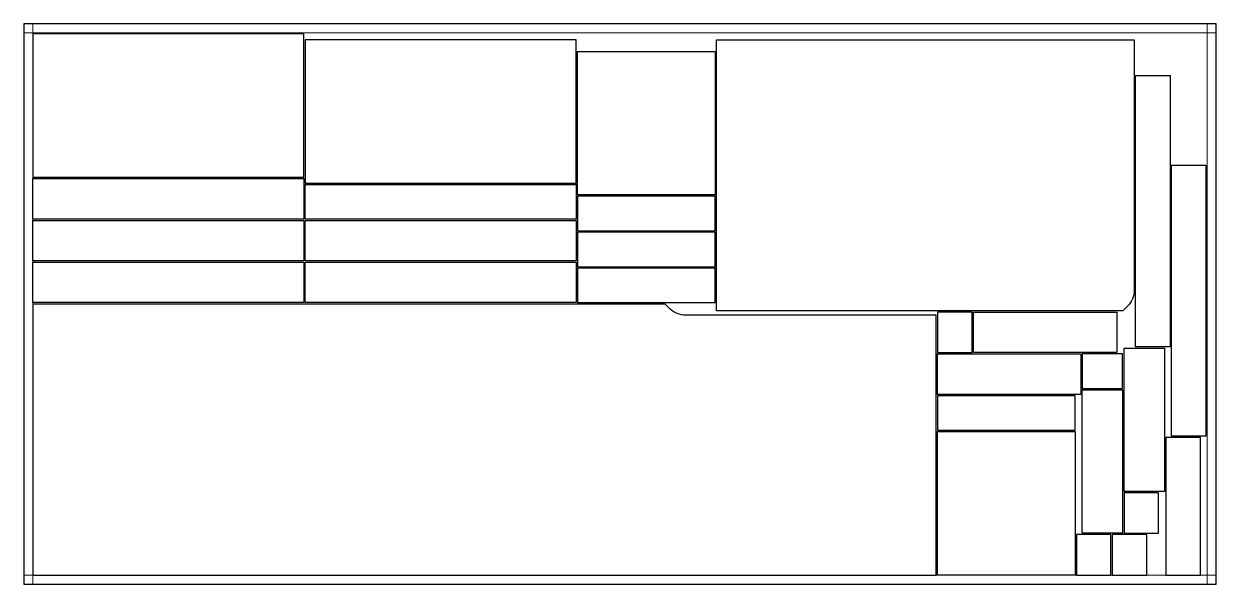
# Model space of a CAD drawing. Extents: x 0 to 2640, y 0 to 1240.
import ezdxf

# ---------------------------------------------------------------- set-up
doc = ezdxf.new("R2010")
doc.units = 0
doc.layers.add('Intestazione', color=7, linetype='CONTINUOUS', lineweight=0)
doc.layers.add('PerimetroLastra', color=7, linetype='CONTINUOUS')
doc.layers.add('Rohkante', color=7, linetype='CONTINUOUS')

msp = doc.modelspace()

# ---------------------------------------------------------------- linework, layer by layer
at = {"layer": 'Intestazione'}
for p, q in [((0, 1220), (2640, 1220)), ((20, 0), (20, 1240)), ((2620, 0), (2620, 1240)), ((0, 20), (2640, 20))]:
    msp.add_line(p, q, dxfattribs=at)
at = {"layer": 'PerimetroLastra'}
msp.add_lwpolyline([(0, 0), (2640, 0), (2640, 1240), (0, 1240)], close=True, dxfattribs=at)
at = {"layer": 'Rohkante'}
for p, q in [((2343.50001, 509.5), (2343.50001, 433.00001)), ((2433, 509.5), (2343.50001, 509.5)), ((2433, 433.00001), (2433, 509.5)), ((2343.50001, 433.00001), (2433, 433.00001))]:
    msp.add_line(p, q, dxfattribs=at)
for points in [[(20.00002, 900.50001), (620, 900.50001), (620, 1218), (20.00002, 1218)], [(623.00002, 1205), (623.00002, 887.50001), (1223, 887.50001), (1223, 1205)], [(1226.00001, 1179), (1530.5, 1179), (1530.5, 861.50001), (1226.00001, 861.50001)], [(2537.99999, 1125.5), (2537.99999, 525.50002), (2461.5, 525.50002), (2461.5, 1125.5)], [(2617.49999, 327.50002), (2541, 327.50002), (2541, 927.5), (2617.49999, 927.5)], [(619.99998, 897.5), (619.99998, 808.00001), (20, 808.00001), (20, 897.5)], [(1223, 808.00001), (623.00002, 808.00001), (623.00002, 884.5), (1223, 884.5)], [(1530.5, 782.00001), (1530.5, 858.5), (1226.00001, 858.5), (1226.00001, 782.00001)], [(619.99998, 805), (619.99998, 715.50001), (20, 715.50001), (20, 805)], [(1222.99998, 715.50001), (623, 715.50001), (623, 805), (1222.99998, 805)], [(1226.00001, 702.50001), (1530.5, 702.50001), (1530.5, 779), (1226.00001, 779)], [(619.99998, 712.5), (619.99998, 623.00001), (20, 623.00001), (20, 712.5)], [(1222.99998, 623.00001), (623, 623.00001), (623, 712.5), (1222.99998, 712.5)], [(1226.00001, 623.00001), (1530.5, 623.00001), (1530.5, 699.5), (1226.00001, 699.5)], [(2023, 512.50001), (2099.49999, 512.50001), (2099.49999, 602), (2023, 602)], [(2419.99999, 602), (2419.99999, 512.50001), (2102.5, 512.50001), (2102.5, 602)], [(2340.49999, 420.00001), (2023, 420.00001), (2023, 509.5), (2340.49999, 509.5)], [(2525.5, 205.00001), (2436.00001, 205.00001), (2436.00001, 522.5), (2525.5, 522.5)], [(2343.50001, 430), (2433, 430), (2433, 112.50001), (2343.50001, 112.50001)], [(2023.00001, 340.50001), (2327.5, 340.50001), (2327.5, 417), (2023.00001, 417)], [(2327.5, 337.5), (2327.5, 20.00001), (2023.00001, 20.00001), (2023.00001, 337.5)], [(2604.99999, 324.5), (2528.5, 324.5), (2528.5, 20.00001), (2604.99999, 20.00001)], [(2436, 202), (2436, 112.50001), (2512.49999, 112.50001), (2512.49999, 202)], [(2330.5, 109.5), (2330.5, 20.00001), (2406.99999, 20.00001), (2406.99999, 109.5)], [(2410, 109.5), (2410, 20.00001), (2486.49999, 20.00001), (2486.49999, 109.5)]]:
    msp.add_lwpolyline(points, close=True, dxfattribs=at)
for points in [[(2458.49982, 1205), (2458.49982, 650.71085, -0.1989123306), (2443.85516, 615.35552), (2433.49965, 605), (1533.5, 605), (1533.5, 1205)], [(2020, 20), (2020, 594.99966), (1465.71064, 594.99967, -0.1989123522), (1430.3553, 609.64433), (1419.99964, 620), (20, 620), (20, 20)]]:
    msp.add_lwpolyline(points, format="xyb", close=True, dxfattribs=at)

doc.saveas('drawing.dxf')
